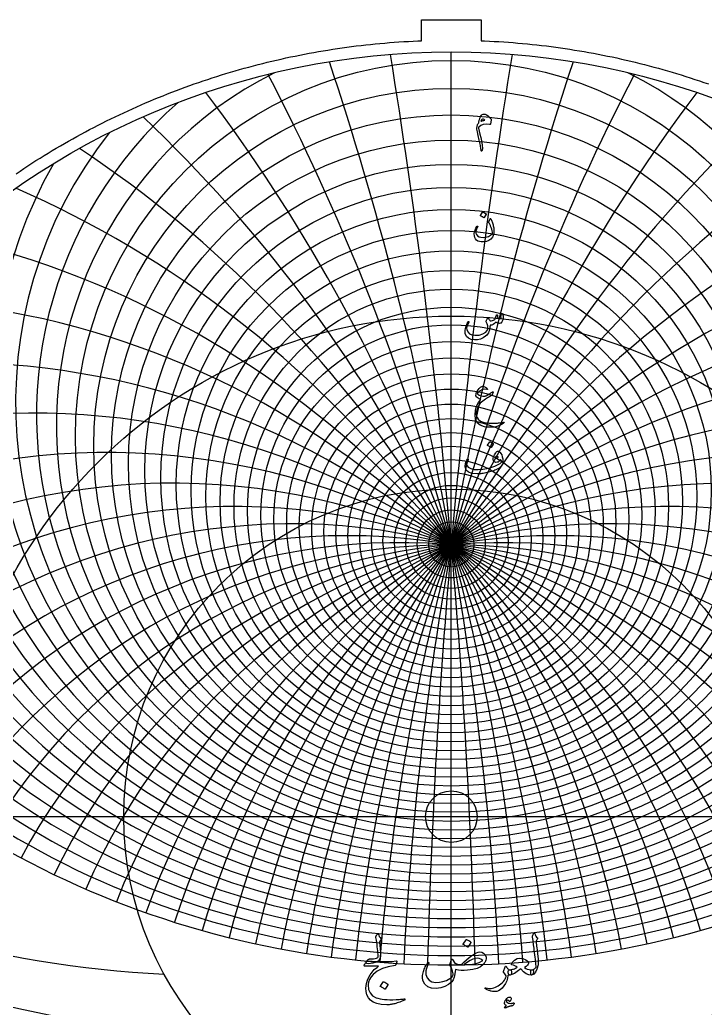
# Model space of a CAD drawing. Header units: millimetres. Extents: x -128 to 128, y -128 to 131.
# Drawn here: x -71.1 to 41.9, y -31.6 to 131.3 of the extents above; entities that cross this region are included whole.
import ezdxf

# ---------------------------------------------------------------- set-up
doc = ezdxf.new("R2010")
doc.units = ezdxf.units.MM
for name, color, linetype in [('CUT_INNER', 6, 'Continuous'), ('CUT_OUTER', 1, 'Continuous'), ('ENGRAVE', 7, 'Continuous'), ('ENGRAVE_FINE', 8, 'Continuous'), ('TEXT', 5, 'Continuous')]:
    doc.layers.add(name, color=color, linetype=linetype)

msp = doc.modelspace()

# ---------------------------------------------------------------- linework, layer by layer
at = {"layer": 'CUT_INNER'}
msp.add_circle((0, 0), 4.25, dxfattribs=at)
at = {"layer": 'CUT_OUTER'}
msp.add_lwpolyline([(-71.7366, 105.9484), (-71.0852, 106.3865), (-70.4311, 106.8207), (-69.7743, 107.2509), (-69.1149, 107.677), (-68.4529, 108.099), (-67.7884, 108.517), (-67.1212, 108.9309), (-66.4516, 109.3407), (-65.7794, 109.7464), (-65.1048, 110.1479), (-64.4277, 110.5453), (-63.7482, 110.9386), (-63.0663, 111.3276), (-62.382, 111.7125), (-61.6954, 112.0932), (-61.0065, 112.4696), (-60.3152, 112.8418), (-59.6217, 113.2098), (-58.9259, 113.5735), (-58.2279, 113.9329), (-57.5278, 114.288), (-56.8254, 114.6389), (-56.1209, 114.9854), (-55.4144, 115.3276), (-54.7057, 115.6654), (-53.9949, 115.9989), (-53.2822, 116.328), (-52.5674, 116.6528), (-51.8506, 116.9731), (-51.1319, 117.2891), (-50.4113, 117.6006), (-49.6887, 117.9077), (-48.9643, 118.2104), (-48.2381, 118.5086), (-47.51, 118.8024), (-46.7802, 119.0916), (-46.0486, 119.3764), (-45.3152, 119.6567), (-44.5802, 119.9325), (-43.8434, 120.2038), (-43.1051, 120.4706), (-42.3651, 120.7328), (-41.6235, 120.9905), (-40.8803, 121.2436), (-40.1356, 121.4921), (-39.3894, 121.7361), (-38.6417, 121.9755), (-37.8925, 122.2103), (-37.1419, 122.4405), (-36.3899, 122.6661), (-35.6366, 122.8871), (-34.8819, 123.1034), (-34.1259, 123.3151), (-33.3686, 123.5222), (-32.6101, 123.7246), (-31.8503, 123.9224), (-31.0893, 124.1155), (-30.3272, 124.3039), (-29.5639, 124.4877), (-28.7995, 124.6667), (-28.034, 124.8411), (-27.2675, 125.0108), (-26.4999, 125.1757), (-25.7313, 125.336), (-24.9618, 125.4915), (-24.1913, 125.6423), (-23.42, 125.7883), (-22.6477, 125.9297), (-21.8746, 126.0663), (-21.1006, 126.1981), (-20.3259, 126.3252), (-19.5504, 126.4476), (-18.7742, 126.5651), (-17.9972, 126.6779), (-17.2196, 126.786), (-16.4413, 126.8893), (-15.6624, 126.9878), (-14.883, 127.0815), (-14.1029, 127.1704), (-13.3224, 127.2545), (-12.5413, 127.3339), (-11.7598, 127.4084), (-10.9778, 127.4782), (-10.1954, 127.5432), (-9.4126, 127.6033), (-8.6294, 127.6587), (-7.846, 127.7092), (-7.0622, 127.755), (-6.2782, 127.7959), (-5.4939, 127.832), (-4.9, 127.8557), (-4.9, 131.31), (4.9, 131.31), (4.9, 127.8557), (5.4939, 127.832), (6.2782, 127.7959), (7.0622, 127.755), (7.846, 127.7092), (8.6294, 127.6587), (9.4126, 127.6033), (10.1954, 127.5432), (10.9778, 127.4782), (11.7598, 127.4084), (12.5413, 127.3339), (13.3224, 127.2545), (14.1029, 127.1704), (14.883, 127.0815), (15.6624, 126.9878), (16.4413, 126.8893), (17.2196, 126.786), (17.9972, 126.6779), (18.7742, 126.5651), (19.5504, 126.4476), (20.3259, 126.3252), (21.1006, 126.1981), (21.8746, 126.0663), (22.6477, 125.9297), (23.42, 125.7883), (24.1913, 125.6423), (24.9618, 125.4915), (25.7313, 125.336), (26.4999, 125.1757), (27.2675, 125.0108), (28.034, 124.8411), (28.7995, 124.6667), (29.5639, 124.4877), (30.3272, 124.3039), (31.0893, 124.1155), (31.8503, 123.9224), (32.6101, 123.7246), (33.3686, 123.5222), (34.1259, 123.3151), (34.8819, 123.1034), (35.6366, 122.8871), (36.3899, 122.6661), (37.1419, 122.4405), (37.8925, 122.2103), (38.6417, 121.9755), (39.3894, 121.7361), (40.1356, 121.4921), (40.8803, 121.2436), (41.6235, 120.9905), (42.3651, 120.7328)], dxfattribs=at)
at = {"layer": 'ENGRAVE'}
for points in [[(0, -126), (0, 126)], [(-126, 0), (126, 0)]]:
    msp.add_lwpolyline(points, dxfattribs=at)
for centre, radius in [((0, 0), 126), ((0, 58.2538), 53.2092), ((0, 52.7756), 40.4491), ((0, 0), 82.4783), ((0, 49.0351), 29.2338), ((0, 46.6015), 19.0047), ((0, 0), 53.9894), ((0, 45.2269), 9.3643), ((0, 44.782), 1.68)]:
    msp.add_circle(centre, radius, dxfattribs=at)
for centre, radius, start, end in [((0, 66.2163), 68.376, 131.172626, 48.827374), ((0, 78.0143), 87.4115, 170.934343, 9.065657), ((0, 96.3014), 113.0818, 196.49903, 343.50097), ((0, -53.562), 98.3441, 33, 147), ((0, -53.562), 98.3441, 33, 147), ((0, 127.0054), 151.4366, 217.070295, 322.929705), ((-39.2793, 146.5924), 172.7277, 239.875199, 267.323307)]:
    msp.add_arc(centre, radius, start, end, dxfattribs=at)
at = {"layer": 'ENGRAVE_FINE'}
for centre, radius in [((0, 62.6654), 61.9456), ((0, 61.0832), 58.9234), ((0, 59.6157), 56.0146), ((0, 56.9895), 50.4983), ((0, 55.8156), 47.8738), ((0, 54.7257), 45.3285), ((0, 53.7141), 42.8556), ((0, 51.9057), 38.1036), ((0, 51.1002), 35.8138), ((0, 50.3554), 33.575), ((0, 49.6681), 31.3831), ((0, 48.4539), 27.1235), ((0, 47.9219), 25.0487), ((0, 47.4371), 23.006), ((0, 46.9976), 20.9923), ((0, 46.2474), 17.0404), ((0, 45.934), 15.0967), ((0, 45.6601), 13.1711), ((0, 45.4247), 11.2611), ((0, 45.066), 7.4785), ((0, 44.9414), 5.6013), ((0, 44.8528), 3.7306), ((0, 44.7997), 1.8642)]:
    msp.add_circle(centre, radius, dxfattribs=at)
for centre, radius, start, end in [((-1124.0777, -53.562), 1128.3715, 1.4819255, 9.1360942), ((-1124.0777, -53.562), 1128.3715, 1.4819255, 9.1360942), ((1124.0777, -53.562), 1128.3715, 170.8639058, 178.5180745), ((1124.0777, -53.562), 1128.3715, 170.8639058, 178.5180745), ((-557.7369, -53.562), 566.3408, 2.969013, 18.313318), ((-557.7369, -53.562), 566.3408, 2.969013, 18.313318), ((557.7369, -53.562), 566.3408, 161.686682, 177.030987), ((557.7369, -53.562), 566.3408, 161.686682, 177.030987), ((0, 64.3726), 65.0924, 116.571732, 63.428268), ((-367.025, -53.562), 379.9723, 4.466492, 27.57391), ((-367.025, -53.562), 379.9723, 4.466492, 27.57391), ((367.025, -53.562), 379.9723, 152.42609, 175.533508), ((367.025, -53.562), 379.9723, 152.42609, 175.533508), ((-270.1981, -53.562), 287.5388, 5.979733, 36.962322), ((-270.1981, -53.562), 287.5388, 5.979733, 36.962322), ((270.1981, -53.562), 287.5388, 143.037678, 174.020267), ((270.1981, -53.562), 287.5388, 143.037678, 174.020267), ((-210.8995, -53.562), 232.7019, 7.514318, 46.526294), ((-210.8995, -53.562), 232.7019, 7.514318, 46.526294), ((210.8995, -53.562), 232.7019, 133.473706, 172.485682), ((210.8995, -53.562), 232.7019, 133.473706, 172.485682), ((0, 68.2096), 71.8107, 141.736552, 38.263448), ((-170.3369, -53.562), 196.6881, 9.076124, 56.31782), ((-170.3369, -53.562), 196.6881, 9.076124, 56.31782), ((170.3369, -53.562), 196.6881, 123.68218, 170.923876), ((170.3369, -53.562), 196.6881, 123.68218, 170.923876), ((0, 70.3676), 75.4122, 150.430341, 29.569659), ((-140.4499, -53.562), 171.4576, 10.671409, 66.393838), ((-140.4499, -53.562), 171.4576, 10.671409, 66.393838), ((140.4499, -53.562), 171.4576, 113.606162, 169.328591), ((140.4499, -53.562), 171.4576, 113.606162, 169.328591), ((0, 72.7074), 79.1986, 157.98396, 22.01604), ((0, 75.2488), 83.1905, 164.750851, 15.249149), ((-117.2019, -53.562), 152.9962, 12.306911, 76.81627), ((-117.2019, -53.562), 152.9962, 12.306911, 76.81627), ((117.2019, -53.562), 152.9962, 103.18373, 167.693089), ((117.2019, -53.562), 152.9962, 103.18373, 167.693089), ((0, 81.0304), 91.8889, 176.664202, 3.335798), ((-98.3441, -53.562), 139.0795, 13.989962, 87.65074), ((-98.3441, -53.562), 139.0795, 13.989962, 87.65074), ((98.3441, -53.562), 139.0795, 92.34926, 166.010038), ((98.3441, -53.562), 139.0795, 92.34926, 166.010038), ((0, 84.3278), 96.6542, 182.029237, 357.970763), ((0, 87.9424), 101.7446, 187.093364, 352.906636), ((-82.5205, -53.562), 128.379, 15.72862, 98.962673), ((-82.5205, -53.562), 128.379, 15.72862, 98.962673), ((82.5205, -53.562), 128.379, 81.037327, 164.27138), ((82.5205, -53.562), 128.379, 81.037327, 164.27138), ((0, 91.9169), 107.2033, 191.904364, 348.095636), ((-68.8612, -53.562), 120.0559, 17.531819, 110.808606), ((-68.8612, -53.562), 120.0559, 17.531819, 110.808606), ((68.8612, -53.562), 120.0559, 69.191394, 162.468181), ((68.8612, -53.562), 120.0559, 69.191394, 162.468181), ((-56.779, -53.562), 113.5579, 19.409554, 123.219246), ((-56.779, -53.562), 113.5579, 19.409554, 123.219246), ((56.779, -53.562), 113.5579, 56.780754, 160.590446), ((56.779, -53.562), 113.5579, 56.780754, 160.590446), ((0, 101.1566), 119.4416, 200.90637, 339.09363), ((-45.8586, -53.562), 108.5107, 21.373096, 130.12672), ((-45.8586, -53.562), 108.5107, 21.373096, 130.12672), ((45.8586, -53.562), 108.5107, 49.87328, 158.626904), ((45.8586, -53.562), 108.5107, 49.87328, 158.626904), ((0, 106.5551), 126.3564, 205.149698, 334.850302), ((-35.7943, -53.562), 104.6556, 23.435256, 134.139707), ((-35.7943, -53.562), 104.6556, 23.435256, 134.139707), ((35.7943, -53.562), 104.6556, 45.860293, 156.564744), ((35.7943, -53.562), 104.6556, 45.860293, 156.564744), ((-26.3512, -53.562), 101.8133, 25.610698, 137.783538), ((-26.3512, -53.562), 101.8133, 25.610698, 137.783538), ((26.3512, -53.562), 101.8133, 42.216462, 154.389302), ((26.3512, -53.562), 101.8133, 42.216462, 154.389302), ((0, 112.5856), 133.9159, 209.248054, 330.751946), ((-17.3407, -53.562), 99.8612, 27.916334, 141.112561), ((-17.3407, -53.562), 99.8612, 27.916334, 141.112561), ((17.3407, -53.562), 99.8612, 38.887439, 152.083666), ((17.3407, -53.562), 99.8612, 38.887439, 152.083666), ((-8.604, -53.562), 98.7197, 30.371791, 144.172078), ((-8.604, -53.562), 98.7197, 30.371791, 144.172078), ((8.604, -53.562), 98.7197, 35.827922, 149.628209), ((8.604, -53.562), 98.7197, 35.827922, 149.628209), ((0, 119.3572), 142.2304, 213.217192, 326.782808), ((0, 293.5723), 332.9124, 247.925664, 292.074336)]:
    msp.add_arc(centre, radius, start, end, dxfattribs=at)
at = {"layer": 'TEXT'}
for points in [[(4.5145, 114.3275), (4.5342, 114.4434), (4.5572, 114.5588), (4.5832, 114.6738), (4.6125, 114.7884), (4.6458, 114.9016), (4.6842, 115.0125), (4.7275, 115.1211), (4.7758, 115.2275), (4.8829, 115.4203), (4.9935, 115.5704), (5.1079, 115.6779), (5.2258, 115.7428), (5.4054, 115.7741), (5.6032, 115.7374), (5.8192, 115.6326), (6.0532, 115.4598), (6.1176, 115.4044), (6.1802, 115.3473), (6.241, 115.2883), (6.3, 115.2275), (6.3576, 115.1649), (6.4143, 115.1005), (6.4701, 115.0342), (6.525, 114.9662), (6.5531, 114.9267), (6.5722, 114.8882), (6.5822, 114.8505), (6.5831, 114.8138), (6.5586, 114.6657), (6.5359, 114.5334), (6.515, 114.4171), (6.496, 114.3166), (6.4792, 114.2334), (6.4651, 114.1687), (6.4538, 114.1227), (6.4452, 114.0952), (6.4238, 114.0617), (6.3962, 114.0408), (6.3621, 114.0326), (6.3218, 114.0372), (5.7597, 114.1161), (5.2712, 114.0698), (4.8561, 113.8984), (4.5145, 113.6017), (4.4905, 113.5654), (4.4764, 113.5291), (4.4723, 113.4928), (4.4782, 113.4565), (4.6061, 112.9675), (4.7286, 112.4585), (4.8457, 111.9296), (4.9573, 111.3807), (5.0834, 110.6422), (5.1351, 110.1106), (5.1124, 109.7858), (5.0153, 109.6678), (4.9759, 109.6769), (4.9446, 109.7114), (4.9214, 109.7712), (4.9065, 109.8565), (4.8888, 110.0343), (4.8647, 110.2194), (4.8343, 110.4118), (4.7976, 110.6114), (4.7554, 110.8178), (4.7087, 111.0305), (4.6574, 111.2496), (4.6016, 111.4751), (4.4152, 112.2313), (4.2913, 112.8305), (4.2301, 113.2728), (4.2315, 113.5581), (4.2521, 113.6908), (4.2777, 113.8131), (4.3083, 113.9249), (4.344, 114.0263), (4.3832, 114.1172), (4.4247, 114.1978), (4.4685, 114.2678), (4.5145, 114.3275)], [(4.8919, 114.596), (4.9591, 114.6239), (5.0298, 114.6496), (5.1042, 114.6729), (5.1823, 114.694), (5.2635, 114.7129), (5.3474, 114.7294), (5.434, 114.7437), (5.5234, 114.7557), (5.3977, 114.8514), (5.2893, 114.9136), (5.1981, 114.9422), (5.1242, 114.9372), (5.0362, 114.8941), (4.9681, 114.8229), (4.9201, 114.7235), (4.8919, 114.596)], [(5.1605, 99.6021), (5.1696, 99.6112), (5.1823, 99.6167), (5.1986, 99.6185), (5.2185, 99.6167), (5.3596, 99.5595), (5.4925, 99.4896), (5.6173, 99.4071), (5.7339, 99.3118), (5.7452, 99.2973), (5.7502, 99.2828), (5.7488, 99.2683), (5.7411, 99.2538), (5.4, 98.7021), (5.3873, 98.689), (5.371, 98.6858), (5.351, 98.6926), (5.3274, 98.7094), (5.307, 98.7239), (5.2748, 98.7457), (5.2308, 98.7747), (5.175, 98.811), (5.1065, 98.8546), (5.0244, 98.9054), (4.9287, 98.9634), (4.8194, 99.0288), (4.8048, 99.0396), (4.7976, 99.0505), (4.7976, 99.0614), (4.8048, 99.0723)], [(6.5032, 98.5134), (6.564, 98.391), (6.623, 98.263), (6.6801, 98.1297), (6.7355, 97.9908), (6.7881, 97.8457), (6.8371, 97.6933), (6.8825, 97.5336), (6.9242, 97.3667), (6.96, 97.2004), (6.9877, 97.0355), (7.0072, 96.872), (7.0185, 96.7098), (7.0217, 96.5485), (7.0167, 96.3877), (7.0036, 96.2274), (6.9823, 96.0675), (6.9469, 95.8996), (6.8988, 95.7445), (6.838, 95.602), (6.7645, 95.4723), (6.5146, 95.177), (6.1857, 94.9515), (5.7779, 94.7959), (5.2911, 94.7102), (4.9391, 94.7016), (4.6306, 94.7483), (4.3657, 94.8504), (4.1444, 95.0078), (3.9779, 95.2101), (3.8631, 95.4469), (3.8001, 95.7182), (3.7887, 96.0239), (3.83, 96.3478), (3.9175, 96.659), (4.0514, 96.9575), (4.2315, 97.2433), (4.26, 97.2759), (4.2877, 97.2941), (4.3145, 97.2977), (4.3403, 97.2868), (4.3644, 97.2641), (4.3712, 97.2324), (4.3607, 97.1916), (4.3331, 97.1417), (4.1534, 96.7819), (4.0645, 96.4576), (4.0663, 96.1686), (4.1589, 95.915), (4.3281, 95.7118), (4.5671, 95.5667), (4.8761, 95.4796), (5.2548, 95.4505), (5.7126, 95.4954), (6.1204, 95.6156), (6.4783, 95.8112), (6.7863, 96.082), (6.7926, 96.0915), (6.7972, 96.1056), (6.7999, 96.1242), (6.8008, 96.1473), (6.7904, 96.3292), (6.7518, 96.5411), (6.6851, 96.7828), (6.5903, 97.0546), (6.5368, 97.1913), (6.4851, 97.3186), (6.4352, 97.4363), (6.3871, 97.5445), (6.3404, 97.6427), (6.2946, 97.7305), (6.2496, 97.8078), (6.2056, 97.8747), (6.1848, 97.9096), (6.173, 97.9419), (6.1703, 97.9713), (6.1766, 97.9981), (6.3944, 98.5352), (6.4148, 98.5665), (6.4397, 98.5733), (6.4692, 98.5556), (6.5032, 98.5134)], [(8.2815, 82.8536), (8.2942, 82.8854), (8.3105, 82.9081), (8.3304, 82.9217), (8.354, 82.9262), (8.3844, 82.9226), (8.4103, 82.9117), (8.4316, 82.8935), (8.4484, 82.8681), (8.4897, 82.7774), (8.5192, 82.6649), (8.5368, 82.5306), (8.5427, 82.3746), (8.5269, 82.1197), (8.4792, 81.8774), (8.3998, 81.6479), (8.2887, 81.431), (8.2506, 81.3789), (8.2089, 81.3385), (8.1635, 81.3099), (8.1145, 81.2931), (7.9371, 81.2818), (7.7462, 81.3131), (7.5416, 81.387), (7.3234, 81.5036), (7.1397, 81.2519), (6.9224, 81.0845), (6.6715, 81.0015), (6.3871, 81.0028), (6.3778, 80.8497), (6.3644, 80.7025), (6.347, 80.5612), (6.3254, 80.4258), (6.2998, 80.2954), (6.2701, 80.1691), (6.2363, 80.0468), (6.1984, 79.9286), (6.1104, 79.7154), (5.9915, 79.5185), (5.8418, 79.338), (5.6613, 79.1738), (5.239, 78.8925), (4.7921, 78.6948), (4.3208, 78.5804), (3.825, 78.5496), (3.2666, 78.6254), (2.8252, 78.8236), (2.5009, 79.1443), (2.2935, 79.5875), (2.2654, 79.7472), (2.2609, 79.9359), (2.2799, 80.1536), (2.3226, 80.4004), (2.3911, 80.6708), (2.4877, 80.952), (2.6124, 81.2442), (2.7653, 81.5472), (2.7776, 81.5662), (2.7925, 81.5798), (2.8102, 81.588), (2.8306, 81.5907), (2.8511, 81.5889), (2.8688, 81.5835), (2.8837, 81.5744), (2.896, 81.5617), (2.9041, 81.5431), (2.9069, 81.5236), (2.9041, 81.5032), (2.896, 81.4819), (2.7018, 81.0786), (2.5766, 80.747), (2.5204, 80.487), (2.5331, 80.2988), (2.7163, 79.8837), (3.0048, 79.5821), (3.3986, 79.3938), (3.8976, 79.319), (4.5953, 79.3634), (5.1859, 79.5403), (5.6695, 79.8497), (6.046, 80.2915), (6.0446, 80.5828), (5.997, 80.8903), (5.9031, 81.2142), (5.7629, 81.5544), (5.7452, 81.5889), (5.7357, 81.6198), (5.7343, 81.647), (5.7411, 81.6706), (5.7801, 81.7515), (5.8173, 81.8275), (5.8527, 81.8985), (5.8863, 81.9645), (5.918, 82.0246), (5.948, 82.0779), (5.9761, 82.1244), (6.0024, 82.1641), (6.0174, 82.1809), (6.0333, 82.1877), (6.0501, 82.1845), (6.0677, 82.1714), (6.0768, 82.1614), (6.0895, 82.146), (6.1058, 82.1251), (6.1258, 82.0988), (6.1485, 82.067), (6.173, 82.0298), (6.1993, 81.9872), (6.2274, 81.9391), (6.2846, 81.8466), (6.3327, 81.7794), (6.3717, 81.7377), (6.4016, 81.7214), (6.5903, 81.7055), (6.779, 81.7377), (6.9677, 81.818), (7.1565, 81.9464), (7.2249, 82.0317), (7.2925, 82.1714), (7.3592, 82.3655), (7.425, 82.6141), (7.4314, 82.6377), (7.4431, 82.6577), (7.4604, 82.674), (7.4831, 82.6867), (7.5044, 82.6949), (7.5248, 82.6976), (7.5443, 82.6949), (7.5629, 82.6867), (7.5906, 82.6413), (7.601, 82.556), (7.5942, 82.4308), (7.5702, 82.2657), (7.7167, 82.1759), (7.8732, 82.1169), (8.0397, 82.0888), (8.2161, 82.0915), (8.2139, 82.1446), (8.2071, 82.1877), (8.1957, 82.2208), (8.1798, 82.244), (8.1617, 82.2657), (8.1508, 82.2875), (8.1472, 82.3093), (8.1508, 82.331)], [(5.0153, 70.8876), (5.1292, 70.9185), (5.253, 70.9167), (5.3868, 70.8822), (5.5306, 70.815), (5.6039, 70.7713), (5.6713, 70.727), (5.7327, 70.6824), (5.7883, 70.6372), (5.838, 70.5921), (5.8818, 70.5474), (5.9196, 70.5032), (5.9516, 70.4594), (5.9729, 70.4168), (5.9643, 70.3904), (5.9258, 70.3805), (5.8573, 70.3868), (5.4231, 70.4159), (5.0208, 70.3215), (4.6502, 70.1038), (4.3113, 69.7626), (4.3018, 69.7404), (4.3022, 69.7173), (4.3127, 69.6932), (4.3331, 69.6683), (4.598, 69.4696), (4.8847, 69.338), (5.1931, 69.2736), (5.5234, 69.2763), (5.5828, 69.2881), (5.6595, 69.3163), (5.7534, 69.3607), (5.8645, 69.4215), (6.0668, 69.5449), (6.2456, 69.6538), (6.4007, 69.7481), (6.5323, 69.8279), (6.6402, 69.8933), (6.7246, 69.9441), (6.7854, 69.9804), (6.8226, 70.0021), (6.8757, 70.0189), (6.9042, 70.004), (6.9083, 69.9572), (6.8879, 69.8788), (6.8094, 69.6728), (6.7409, 69.5195), (6.6824, 69.4188), (6.6339, 69.3707), (6.4844, 69.2997), (6.3263, 69.2174), (6.1596, 69.1237), (5.9843, 69.0187), (5.8003, 68.9023), (5.6078, 68.7746), (5.4066, 68.6356), (5.1968, 68.4852), (4.7758, 68.1119), (4.4565, 67.6741), (4.2387, 67.172), (4.1226, 66.6054), (4.1171, 66.2969), (4.1661, 66.0102), (4.2696, 65.7453), (4.4274, 65.5021), (4.8216, 65.1764), (5.4018, 64.9542), (6.168, 64.8353), (7.1202, 64.8199), (7.2674, 64.829), (7.4259, 64.8417), (7.5958, 64.858), (7.777, 64.8779), (7.9691, 64.902), (8.1717, 64.9306), (8.3847, 64.9637), (8.6081, 65.0013), (8.6466, 65.0054), (8.6752, 65.0032), (8.6938, 64.9945), (8.7024, 64.9796), (8.6666, 64.9061), (8.5228, 64.7945), (8.271, 64.6448), (7.9113, 64.457), (7.6926, 64.354), (7.5012, 64.2773), (7.337, 64.227), (7.2, 64.2029), (6.6901, 64.1648), (6.2274, 64.1594), (5.8119, 64.1866), (5.4435, 64.2465), (4.7486, 64.5055), (4.2605, 64.9197), (3.9792, 65.489), (3.9048, 66.2134), (3.9874, 66.9742), (4.177, 67.6451), (4.4737, 68.2262), (4.8774, 68.7175), (4.6152, 68.8345), (4.402, 68.9534), (4.2378, 69.074), (4.1226, 69.1965), (4.0913, 69.2459), (4.07, 69.2999), (4.0586, 69.3584), (4.0573, 69.4215), (4.0822, 69.5912), (4.1208, 69.7517), (4.1729, 69.9033), (4.2387, 70.0457), (4.4124, 70.3324), (4.5998, 70.5683), (4.8008, 70.7534), (5.0153, 70.8876)], [(6.3254, 61.7525), (6.3345, 61.7615), (6.3472, 61.767), (6.3635, 61.7688), (6.3835, 61.767), (6.5245, 61.7098), (6.6575, 61.64), (6.7822, 61.5574), (6.8988, 61.4621), (6.9101, 61.4476), (6.9151, 61.4331), (6.9138, 61.4186), (6.906, 61.4041), (6.5649, 60.8525), (6.5522, 60.8393), (6.5359, 60.8361), (6.5159, 60.8429), (6.4923, 60.8597), (6.4719, 60.8742), (6.4397, 60.896), (6.3957, 60.925), (6.3399, 60.9613), (6.2714, 61.0049), (6.1893, 61.0557), (6.0936, 61.1138), (5.9843, 61.1791), (5.9698, 61.19), (5.9625, 61.2009), (5.9625, 61.2117), (5.9698, 61.2226)], [(7.6101, 60.1992), (7.7548, 60.2097), (7.8986, 60.1539), (8.0415, 60.0318), (8.1835, 59.8436), (8.31, 59.5986), (8.4067, 59.3065), (8.4733, 58.9672), (8.5101, 58.5807), (8.5142, 58.4405), (8.5046, 58.3103), (8.4815, 58.1901), (8.4448, 58.0799), (8.315, 57.8599), (8.1218, 57.6498), (7.865, 57.4498), (7.5448, 57.2597), (7.364, 57.1715), (7.1773, 57.0882), (6.9848, 57.01), (6.7863, 56.9367), (6.5815, 56.8685), (6.3699, 56.8052), (6.1514, 56.7469), (5.9262, 56.6936), (5.7001, 56.6457), (5.4789, 56.6038), (5.2628, 56.5677), (5.0516, 56.5375), (4.845, 56.5137), (4.6424, 56.4967), (4.444, 56.4865), (4.2496, 56.4831), (3.439, 56.5489), (2.8433, 56.7607), (2.4628, 57.1186), (2.2972, 57.6226), (2.2922, 57.7397), (2.299, 57.873), (2.3176, 58.0227), (2.348, 58.1888), (2.3974, 58.3711), (2.4659, 58.548), (2.5535, 58.7195), (2.6601, 58.8855), (2.676, 58.9046), (2.6946, 58.9182), (2.7159, 58.9264), (2.7399, 58.9291), (2.7631, 58.9259), (2.7817, 58.9164), (2.7957, 58.9005), (2.8052, 58.8783), (2.8098, 58.8538), (2.8089, 58.8311), (2.8025, 58.8102), (2.7907, 58.7912), (2.5948, 58.4056), (2.5294, 58.0763), (2.5948, 57.8032), (2.7907, 57.5863), (3.223, 57.3604), (3.7651, 57.2271), (4.417, 57.1862), (5.1786, 57.2379), (5.5127, 57.286), (5.8473, 57.3504), (6.1823, 57.4312), (6.5177, 57.5283), (6.8532, 57.6417), (7.1882, 57.7714), (7.5228, 57.9175), (7.8569, 58.0799), (8.0347, 58.1819), (8.169, 58.2922), (8.2597, 58.4106), (8.3069, 58.5371), (8.2815, 58.6242), (8.2415, 58.7041), (8.1871, 58.7767), (8.1181, 58.842), (8.11, 58.8452), (8.1, 58.8402), (8.0882, 58.827), (8.0746, 58.8057), (7.9703, 58.6378), (7.8532, 58.5117), (7.7235, 58.4274), (7.581, 58.3847), (7.3207, 58.3811), (7.1202, 58.4573), (6.9795, 58.6134), (6.8988, 58.8492), (6.9002, 59.0575), (6.9696, 59.3119), (7.107, 59.6127), (7.3125, 59.9597), (7.3774, 60.0455), (7.4486, 60.114), (7.5262, 60.1652), (7.6101, 60.1992)], [(7.6899, 59.1759), (7.7167, 59.2085), (7.7244, 59.2412), (7.7131, 59.2738), (7.6827, 59.3065), (7.5593, 59.3854), (7.4504, 59.4045), (7.356, 59.3637), (7.2762, 59.2629), (7.2658, 59.2321), (7.2635, 59.2049), (7.2694, 59.1813), (7.2835, 59.1613), (7.3851, 59.0969), (7.4867, 59.0779), (7.5883, 59.1042), (7.6899, 59.1759)], [(-12.0435, -22.9791), (-12.065, -22.7009), (-12.0907, -22.4081), (-12.1207, -22.1009), (-12.1548, -21.7791), (-12.1939, -21.4416), (-12.2383, -21.0872), (-12.2882, -20.7158), (-12.3435, -20.3275), (-12.4597, -19.9307), (-12.4609, -19.8787), (-12.4548, -19.8291), (-12.4415, -19.7819), (-12.421, -19.7372), (-12.4086, -19.7142), (-12.3907, -19.6839), (-12.3674, -19.6464), (-12.3387, -19.6017), (-12.3051, -19.5491), (-12.2673, -19.488), (-12.2253, -19.4184), (-12.179, -19.3404), (-12.1627, -19.315), (-12.1427, -19.2968), (-12.1192, -19.286), (-12.0919, -19.2823), (-12.0696, -19.2872), (-12.0508, -19.3017), (-12.0357, -19.3259), (-12.0242, -19.3597), (-11.9577, -19.5503), (-11.8645, -19.7347), (-11.7448, -19.9132), (-11.5984, -20.0856), (-11.5615, -20.1339), (-11.5476, -20.1823), (-11.5567, -20.2307), (-11.5887, -20.2791), (-11.7919, -20.5597), (-11.8083, -20.5942), (-11.8185, -20.6396), (-11.8228, -20.6958), (-11.821, -20.763), (-11.7133, -21.7101), (-11.671, -22.471), (-11.694, -23.0456), (-11.7823, -23.4339), (-12.0036, -23.7491), (-12.3871, -23.988), (-12.9327, -24.1507), (-13.6403, -24.2372), (-13.9028, -24.2226), (-14.0323, -24.1404), (-14.0286, -23.9904), (-13.8919, -23.7726), (-13.868, -23.7439), (-13.8448, -23.7158), (-13.8221, -23.6883), (-13.8, -23.6614), (-13.7785, -23.635), (-13.7577, -23.6093), (-13.7374, -23.5842), (-13.7177, -23.5597), (-13.6694, -23.5132), (-13.6113, -23.4799), (-13.5435, -23.4599), (-13.4661, -23.4533), (-13.119, -23.4424), (-12.8129, -23.4194), (-12.548, -23.3843), (-12.3242, -23.3372), (-12.1978, -23.2894), (-12.1089, -23.2138), (-12.0575, -23.1104), (-12.0435, -22.9791)], [(13.3887, -19.7081), (13.454, -19.5503), (13.5048, -19.4251), (13.5411, -19.3325), (13.5629, -19.2726), (13.5798, -19.2345), (13.6016, -19.2073), (13.6282, -19.191), (13.6597, -19.1856), (13.6954, -19.1916), (13.725, -19.2097), (13.7486, -19.24), (13.7661, -19.2823), (13.8466, -19.4898), (13.9427, -19.6767), (14.0546, -19.843), (14.1823, -19.9888), (14.2179, -20.0354), (14.2282, -20.088), (14.2131, -20.1466), (14.1726, -20.2114), (13.9597, -20.5114), (13.9742, -20.6456), (13.9887, -20.7775), (14.0032, -20.9069), (14.0177, -21.0339), (14.0323, -21.1585), (14.0468, -21.2807), (14.0613, -21.4005), (14.0758, -21.5178), (14.2095, -22.6041), (14.2911, -23.4533), (14.3208, -24.0654), (14.2984, -24.4404), (14.1157, -25.1208), (13.8774, -25.6235), (13.5835, -25.9483), (13.2339, -26.0952), (13.2242, -26.0952), (13.2145, -26.0952), (13.2048, -26.0952), (13.1952, -26.0952), (13.1377, -26.0408), (13.1008, -25.9162), (13.0845, -25.7214), (13.0887, -25.4565), (13.0978, -25.3585), (13.125, -25.2872), (13.1704, -25.2424), (13.2339, -25.2243), (13.4794, -25.1753), (13.6839, -25.0864), (13.8472, -24.9575), (13.9694, -24.7888), (13.9612, -24.5862), (13.9464, -24.3557), (13.9249, -24.0974), (13.8968, -23.8114), (13.8626, -23.4987), (13.823, -23.1606), (13.7779, -22.797), (13.7274, -22.4081), (13.6808, -22.0259), (13.6379, -21.6823), (13.5986, -21.3775), (13.5629, -21.1114), (13.5321, -20.8839), (13.5073, -20.6952), (13.4885, -20.5452), (13.4758, -20.4339), (13.379, -19.8823), (13.376, -19.8279), (13.3766, -19.7807), (13.3808, -19.7408), (13.3887, -19.7081)], [(2.4339, -20.2791), (2.446, -20.267), (2.4629, -20.2597), (2.4847, -20.2573), (2.5113, -20.2597), (2.6994, -20.336), (2.8766, -20.4291), (3.0429, -20.5392), (3.1984, -20.6662), (3.2135, -20.6856), (3.2202, -20.7049), (3.2183, -20.7243), (3.2081, -20.7436), (2.7532, -21.4791), (2.7363, -21.4966), (2.7145, -21.5009), (2.6879, -21.4918), (2.6565, -21.4694), (2.6292, -21.4501), (2.5863, -21.421), (2.5276, -21.3823), (2.4532, -21.3339), (2.3619, -21.2759), (2.2524, -21.2081), (2.1248, -21.1307), (1.979, -21.0436), (1.9597, -21.0291), (1.95, -21.0146), (1.95, -21.0001), (1.9597, -20.9856)], [(4.6984, -22.292), (5.0359, -22.3416), (5.3226, -22.5001), (5.5585, -22.7674), (5.7435, -23.1436), (5.7641, -23.2876), (5.7484, -23.4485), (5.6964, -23.6263), (5.6081, -23.821), (5.5065, -24.0085), (5.4145, -24.1646), (5.3323, -24.2892), (5.2597, -24.3823), (4.8363, -24.7307), (4.2629, -25.0017), (3.5395, -25.1952), (2.6661, -25.3114), (2.1405, -25.3368), (1.6379, -25.3259), (1.1583, -25.2787), (0.7016, -25.1952), (0.594, -25.9047), (0.4548, -26.4751), (0.2843, -26.9063), (0.0823, -27.1985), (-0.4476, -27.6491), (-1.05, -27.9847), (-1.725, -28.2055), (-2.4726, -28.3114), (-3.2595, -28.2745), (-3.8879, -28.0476), (-4.3579, -27.6309), (-4.6694, -27.0243), (-4.696, -26.9302), (-4.7177, -26.8319), (-4.7347, -26.7294), (-4.7468, -26.6226), (-4.7528, -26.5123), (-4.7516, -26.3989), (-4.7431, -26.2824), (-4.7274, -26.163), (-4.6935, -25.9516), (-4.65, -25.7432), (-4.5968, -25.5379), (-4.5339, -25.3356), (-4.4619, -25.1369), (-4.3815, -24.9424), (-4.2925, -24.7522), (-4.1952, -24.5662), (-4.1519, -24.4906), (-4.1093, -24.4186), (-4.0672, -24.3503), (-4.0258, -24.2856), (-3.9856, -24.2245), (-3.9472, -24.167), (-3.9106, -24.1132), (-3.8758, -24.063), (-3.851, -24.0345), (-3.825, -24.017), (-3.7978, -24.0104), (-3.7694, -24.0146), (-3.7391, -24.0261), (-3.7161, -24.0412), (-3.7004, -24.0599), (-3.6919, -24.0823), (-3.6895, -24.1077), (-3.6919, -24.1356), (-3.6992, -24.1658), (-3.7113, -24.1985), (-3.7821, -24.3055), (-3.8492, -24.4235), (-3.9127, -24.5523), (-3.9726, -24.692), (-4.0984, -25.0495), (-4.1758, -25.3864), (-4.2048, -25.7027), (-4.1855, -25.9985), (-4.0046, -26.5604), (-3.675, -26.9686), (-3.1966, -27.2233), (-2.5694, -27.3243), (-1.9633, -27.2958), (-1.3742, -27.1815), (-0.802, -26.9813), (-0.2468, -26.6952), (-0.0792, -26.5761), (0.0653, -26.4315), (0.1869, -26.2616), (0.2855, -26.0662), (0.297, -26.039), (0.3024, -26.0057), (0.3018, -25.9664), (0.2952, -25.921), (0.2099, -25.488), (0.0992, -25.1081), (-0.0369, -24.7815), (-0.1984, -24.5081), (-0.2304, -24.4579), (-0.2492, -24.4138), (-0.2546, -24.3757), (-0.2468, -24.3436), (0.0532, -23.5501), (0.0962, -23.4902), (0.1379, -23.4654), (0.1784, -23.4757), (0.2177, -23.521), (0.5758, -24.1307), (0.7675, -24.2214), (1.0137, -24.2904), (1.3143, -24.3376), (1.6694, -24.363), (2.0909, -23.9523), (2.5137, -23.5718), (2.9377, -23.2216), (3.3629, -22.9017), (3.7694, -22.6349), (4.1274, -22.4444), (4.4371, -22.3301), (4.6984, -22.292)], [(-13.0306, -23.8404), (-11.7889, -23.8839), (-10.7153, -23.8888), (-9.8099, -23.8549), (-9.0726, -23.7823), (-9.0499, -23.7796), (-9.0302, -23.7811), (-9.0136, -23.7869), (-9, -23.7968), (-8.99, -23.8105), (-8.9843, -23.8271), (-8.9828, -23.8467), (-8.9855, -23.8694), (-9.0045, -23.9577), (-9.023, -24.0388), (-9.0408, -24.1126), (-9.0581, -24.1791), (-9.0747, -24.2384), (-9.0907, -24.2904), (-9.1061, -24.3351), (-9.121, -24.3726), (-9.1524, -24.4325), (-9.1887, -24.4767), (-9.2298, -24.5051), (-9.2758, -24.5178), (-10.3935, -24.7204), (-11.3661, -25.038), (-12.1935, -25.4704), (-12.8758, -26.0178), (-13.2206, -26.4116), (-13.471, -26.8283), (-13.627, -27.268), (-13.6887, -27.7307), (-13.6294, -28.4571), (-13.3935, -29.0493), (-12.981, -29.5071), (-12.3919, -29.8307), (-12.0865, -29.9287), (-11.7508, -30.0097), (-11.3849, -30.0739), (-10.9887, -30.121), (-10.5629, -30.1519), (-10.1081, -30.167), (-9.6242, -30.1664), (-9.1113, -30.1501), (-8.9289, -30.1398), (-8.7496, -30.1283), (-8.5733, -30.1156), (-8.4, -30.1017), (-8.2309, -30.0866), (-8.0673, -30.0702), (-7.9092, -30.0527), (-7.7565, -30.0339), (-7.7099, -30.0315), (-7.6766, -30.0436), (-7.6567, -30.0702), (-7.65, -30.1114), (-7.6536, -30.1591), (-7.6645, -30.196), (-7.6827, -30.222), (-7.7081, -30.2372), (-7.9815, -30.3527), (-8.2403, -30.4573), (-8.4847, -30.5511), (-8.7145, -30.6339), (-8.9292, -30.7065), (-9.1282, -30.7694), (-9.3115, -30.8226), (-9.479, -30.8662), (-9.6366, -30.8983), (-9.7899, -30.9267), (-9.939, -30.9515), (-10.0839, -30.9726), (-10.2251, -30.989), (-10.3633, -30.9993), (-10.4985, -31.0035), (-10.6306, -31.0017), (-11.5331, -30.9315), (-12.2855, -30.7791), (-12.8879, -30.5444), (-13.3403, -30.2275), (-13.6724, -29.8313), (-13.904, -29.3686), (-14.0353, -28.8394), (-14.0661, -28.2436), (-13.9712, -27.5045), (-13.7444, -26.7872), (-13.3857, -26.0916), (-12.8952, -25.4178), (-12.7034, -25.214), (-12.4863, -25.0186), (-12.2438, -24.8317), (-11.9758, -24.6533), (-14.3177, -24.6339), (-14.374, -24.6097), (-14.3976, -24.5662), (-14.3885, -24.5033), (-14.3468, -24.421), (-14.2681, -24.3013), (-14.1968, -24.1936), (-14.1327, -24.0981), (-14.0758, -24.0146), (-14.0262, -23.9438), (-13.9839, -23.8864), (-13.9488, -23.8422), (-13.921, -23.8114), (-13.8581, -23.8059), (-13.6887, -23.8089), (-13.4129, -23.8204), (-13.0306, -23.8404)], [(5.1726, -23.7243), (4.8756, -23.4981), (4.5653, -23.3614), (4.2417, -23.3142), (3.9048, -23.3565), (3.5395, -23.4854), (3.121, -23.6976), (2.6492, -23.9934), (2.1242, -24.3726), (3.0804, -24.3757), (3.9073, -24.2686), (4.6046, -24.0515), (5.1726, -23.7243)], [(13.2339, -25.2243), (13.3754, -25.2454), (13.471, -25.3089), (13.5206, -25.4148), (13.5242, -25.563), (13.477, -25.7922), (13.4129, -25.9573), (13.3319, -26.0583), (13.2339, -26.0952), (12.7881, -26.0547), (12.3411, -25.8751), (11.8929, -25.5563), (11.4435, -25.0985), (10.8768, -25.5382), (10.396, -25.8509), (10.001, -26.0366), (9.6919, -26.0952), (9.5897, -26.0722), (9.5056, -26.0033), (9.4397, -25.8884), (9.3919, -25.7275), (9.378, -25.5146), (9.4234, -25.3597), (9.528, -25.263), (9.6919, -25.2243), (9.841, -25.2097), (9.9883, -25.1856), (10.1338, -25.1517), (10.2774, -25.1081), (10.4193, -25.0543), (10.5593, -24.9896), (10.6975, -24.914), (10.8339, -24.8275), (10.6663, -24.6908), (10.4637, -24.5807), (10.226, -24.4972), (9.9532, -24.4404), (9.9284, -24.4301), (9.9121, -24.4089), (9.9042, -24.3769), (9.9048, -24.3339), (9.9508, -24.1858), (10.05, -24.0218), (10.2024, -23.8422), (10.4081, -23.6468), (10.8369, -23.3898), (11.2911, -23.296), (11.7708, -23.3656), (12.2758, -23.5985), (12.4899, -23.7472), (12.6387, -23.8936), (12.7222, -24.0376), (12.7403, -24.1791), (12.6871, -24.3315), (12.5565, -24.4985), (12.3484, -24.6799), (12.0629, -24.8759), (12.2667, -25.0283), (12.5298, -25.1372), (12.8522, -25.2025), (13.2339, -25.2243)], [(8.5984, -25.4952), (8.8984, -24.721), (8.9317, -24.6593), (8.9637, -24.6291), (8.9946, -24.6303), (9.0242, -24.663), (9.1052, -24.7985), (9.1839, -24.9146), (9.2601, -25.0114), (9.3339, -25.0888), (9.4149, -25.1481), (9.5032, -25.1904), (9.5988, -25.2158), (9.7016, -25.2243), (9.8032, -25.2509), (9.8758, -25.3307), (9.9194, -25.4638), (9.9339, -25.6501), (9.9194, -25.8376), (9.8758, -25.9743), (9.8032, -26.0601), (9.7016, -26.0952), (9.6236, -26.0989), (9.5444, -26.1001), (9.4639, -26.0989), (9.3823, -26.0952), (9.3683, -26.0989), (9.3556, -26.1097), (9.3442, -26.1279), (9.3339, -26.1533), (9.2819, -26.6112), (9.1548, -27.0557), (8.9528, -27.487), (8.6758, -27.9049), (8.3667, -28.2684), (8.0685, -28.5364), (7.7813, -28.7087), (7.5048, -28.7856), (7.2448, -28.8055), (7.0065, -28.8073), (6.7899, -28.791), (6.5952, -28.7565), (6.4999, -28.7299), (6.398, -28.6985), (6.2894, -28.6622), (6.1742, -28.621), (6.0529, -28.5739), (5.9262, -28.5194), (5.7941, -28.4577), (5.6565, -28.3888), (5.622, -28.3731), (5.596, -28.3549), (5.5784, -28.3343), (5.5694, -28.3114), (5.5633, -28.2805), (5.5645, -28.2557), (5.573, -28.237), (5.5887, -28.2243), (5.6093, -28.2128), (5.6323, -28.2073), (5.6577, -28.2079), (5.6855, -28.2146), (5.9903, -28.2763), (6.2758, -28.3065), (6.5419, -28.3053), (6.7887, -28.2726), (7.0328, -28.2082), (7.2714, -28.1214), (7.5045, -28.0123), (7.7323, -27.8807), (7.9551, -27.7274), (8.1738, -27.5529), (8.3882, -27.3572), (8.5984, -27.1404), (8.7562, -26.9426), (8.8815, -26.746), (8.974, -26.5507), (9.0339, -26.3565), (9.0163, -26.221), (8.9444, -26.0662), (8.8179, -25.892), (8.6371, -25.6985), (8.6056, -25.6567), (8.5887, -25.6089), (8.5863, -25.5551), (8.5984, -25.4952)], [(-11.221, -27.2275), (-11.2089, -27.2154), (-11.1919, -27.2081), (-11.1702, -27.2057), (-11.1435, -27.2081), (-10.9554, -27.2843), (-10.7782, -27.3775), (-10.6119, -27.4876), (-10.4565, -27.6146), (-10.4413, -27.6339), (-10.4347, -27.6533), (-10.4365, -27.6726), (-10.4468, -27.692), (-10.9016, -28.4275), (-10.9185, -28.445), (-10.9403, -28.4493), (-10.9669, -28.4402), (-10.9984, -28.4178), (-11.0256, -28.3985), (-11.0685, -28.3694), (-11.1272, -28.3307), (-11.2016, -28.2823), (-11.2929, -28.2243), (-11.4024, -28.1565), (-11.53, -28.0791), (-11.6758, -27.992), (-11.6952, -27.9775), (-11.7048, -27.963), (-11.7048, -27.9485), (-11.6952, -27.9339)], [(10.1032, -31.1517), (10.0086, -31.1694), (9.9209, -31.1862), (9.8399, -31.202), (9.7657, -31.217), (9.6988, -31.2315), (9.6396, -31.246), (9.5881, -31.2606), (9.5444, -31.2751), (9.4999, -31.2916), (9.4464, -31.3123), (9.3838, -31.337), (9.3121, -31.3658), (9.2314, -31.3991), (9.1415, -31.4375), (9.0426, -31.4808), (8.9347, -31.5291), (8.8907, -31.5436), (8.853, -31.5436), (8.8217, -31.5291), (8.7968, -31.5001), (8.7818, -31.4288), (8.824, -31.3458), (8.9233, -31.251), (9.0798, -31.1444), (8.9601, -31.0764), (8.8694, -31.0029), (8.8077, -30.924), (8.775, -30.8396), (8.7686, -30.6804), (8.8077, -30.5075), (8.892, -30.3211), (9.0218, -30.121), (9.1765, -29.9419), (9.3357, -29.818), (9.4994, -29.7495), (9.6677, -29.7364), (9.7616, -29.7599), (9.8256, -29.8089), (9.8596, -29.8833), (9.8637, -29.9831), (9.8474, -30.0911), (9.8202, -30.19), (9.7821, -30.2798), (9.7331, -30.3606), (9.6841, -30.4173), (9.6387, -30.4422), (9.597, -30.4354), (9.5589, -30.3968), (9.5153, -30.3392), (9.4645, -30.297), (9.4065, -30.2703), (9.3411, -30.2589), (9.2726, -30.2589), (9.2123, -30.2735), (9.1601, -30.3025), (9.1161, -30.346), (9.0839, -30.3987), (9.0744, -30.4476), (9.0876, -30.493), (9.1234, -30.5347), (9.2577, -30.6341), (9.421, -30.7071), (9.6133, -30.7538), (9.8347, -30.7743), (9.854, -30.7736), (9.8755, -30.7715), (9.8993, -30.7681), (9.9254, -30.7634), (9.9538, -30.7577), (9.9844, -30.7516), (10.0173, -30.745), (10.0524, -30.738), (10.0905, -30.7309), (10.125, -30.7244), (10.1558, -30.7182), (10.1831, -30.7126), (10.2071, -30.7078), (10.2284, -30.7044), (10.247, -30.7024), (10.2629, -30.7017), (10.2928, -30.7049), (10.3173, -30.7144), (10.3364, -30.7303), (10.35, -30.7525), (10.3586, -30.7738), (10.3627, -30.7942), (10.3622, -30.8137), (10.3573, -30.8323), (10.2869, -30.9639), (10.2212, -31.061), (10.1599, -31.1236), (10.1032, -31.1517)]]:
    msp.add_lwpolyline(points, close=True, dxfattribs=at)

doc.saveas('drawing.dxf')
